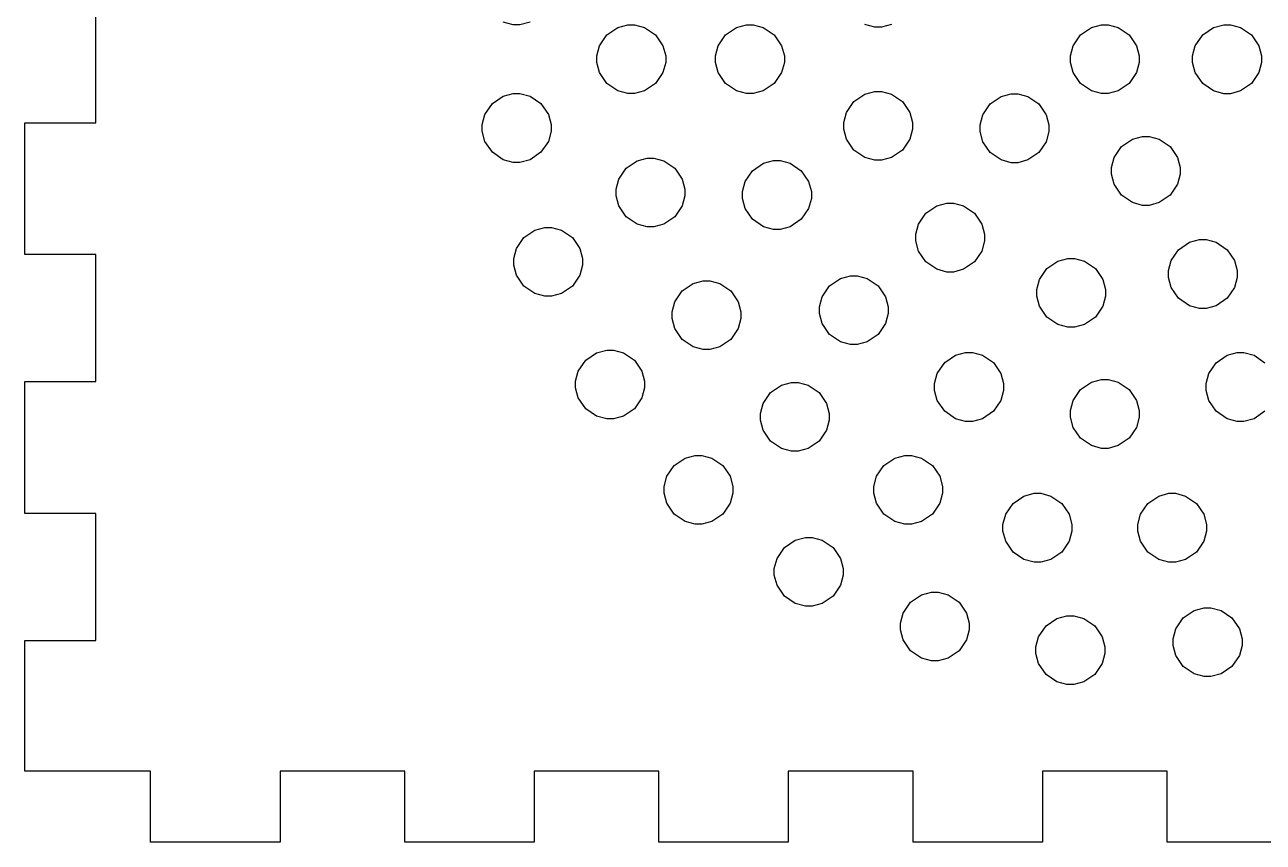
# Model space of a CAD drawing. Extents: x 0 to 185, y 0 to 229.
# Drawn here: x 94 to 146.2, y 69.1 to 103.5 of the extents above; entities that cross this region are included whole.
import ezdxf

# ---------------------------------------------------------------- set-up
doc = ezdxf.new("R2010")
doc.units = 0
doc.layers.get('0').update_dxf_attribs({"linetype": 'CONTINUOUS'})

msp = doc.modelspace()

# ---------------------------------------------------------------- linework, layer by layer
at = {"color": 1}
for p, q in [((97.0499, 99.3733), (97.0499, 104.728)), ((114.631, 103.496), (114.208, 103.61)), ((114.773, 103.496), (114.631, 103.496)), ((114.913, 103.496), (114.773, 103.496)), ((115.336, 103.61), (114.913, 103.496)), ((118.575, 103.076), (119.035, 103.387)), ((119.035, 103.387), (119.458, 103.5)), ((119.458, 103.5), (119.6, 103.5)), ((119.6, 103.5), (119.741, 103.5)), ((119.741, 103.5), (120.164, 103.387)), ((120.164, 103.387), (120.624, 103.076)), ((123.574, 103.076), (124.035, 103.387)), ((124.035, 103.387), (124.458, 103.5)), ((124.458, 103.5), (124.599, 103.5)), ((124.599, 103.5), (124.74, 103.5)), ((124.74, 103.5), (125.163, 103.387)), ((125.163, 103.387), (125.625, 103.076)), ((129.862, 103.402), (129.439, 103.517)), ((130.004, 103.402), (129.862, 103.402)), ((130.145, 103.402), (130.004, 103.402)), ((130.568, 103.517), (130.145, 103.402)), ((138.525, 103.076), (138.985, 103.387)), ((138.985, 103.387), (139.408, 103.5)), ((139.408, 103.5), (139.55, 103.5)), ((139.55, 103.5), (139.69, 103.5)), ((139.69, 103.5), (140.113, 103.387)), ((140.113, 103.387), (140.574, 103.076)), ((143.676, 103.076), (144.136, 103.387)), ((143.676, 103.076), (144.136, 103.387)), ((144.136, 103.387), (144.56, 103.5)), ((144.136, 103.387), (144.56, 103.5)), ((144.56, 103.5), (144.702, 103.5)), ((144.56, 103.5), (144.702, 103.5)), ((144.702, 103.5), (144.843, 103.5)), ((144.702, 103.5), (144.843, 103.5)), ((144.843, 103.5), (145.266, 103.387)), ((144.843, 103.5), (145.266, 103.387)), ((145.266, 103.387), (145.726, 103.076)), ((145.266, 103.387), (145.726, 103.076)), ((118.263, 102.616), (118.575, 103.076)), ((120.624, 103.076), (120.935, 102.616)), ((123.263, 102.616), (123.574, 103.076)), ((125.625, 103.076), (125.936, 102.616)), ((138.213, 102.616), (138.525, 103.076)), ((140.574, 103.076), (140.885, 102.616)), ((143.364, 102.616), (143.676, 103.076)), ((143.364, 102.616), (143.676, 103.076)), ((145.726, 103.076), (146.038, 102.616)), ((145.726, 103.076), (146.038, 102.616)), ((118.15, 102.193), (118.263, 102.616)), ((120.935, 102.616), (121.05, 102.193)), ((123.15, 102.193), (123.263, 102.616)), ((125.936, 102.616), (126.051, 102.193)), ((138.1, 102.193), (138.213, 102.616)), ((140.885, 102.616), (141, 102.193)), ((143.251, 102.193), (143.364, 102.616)), ((143.251, 102.193), (143.364, 102.616)), ((146.038, 102.616), (146.152, 102.193)), ((146.038, 102.616), (146.152, 102.193)), ((118.15, 102.051), (118.15, 102.193)), ((118.15, 101.91), (118.15, 102.051)), ((118.263, 101.487), (118.15, 101.91)), ((121.05, 101.91), (120.935, 101.487)), ((121.05, 102.193), (121.05, 102.051)), ((121.05, 102.051), (121.05, 101.91)), ((123.15, 102.051), (123.15, 102.193)), ((123.15, 101.91), (123.15, 102.051)), ((123.263, 101.487), (123.15, 101.91)), ((126.051, 101.91), (125.936, 101.487)), ((126.051, 102.193), (126.051, 102.051)), ((126.051, 102.051), (126.051, 101.91)), ((138.1, 102.051), (138.1, 102.193)), ((138.1, 101.91), (138.1, 102.051)), ((138.213, 101.487), (138.1, 101.91)), ((141, 101.91), (140.885, 101.487)), ((141, 102.193), (141, 102.051)), ((141, 102.051), (141, 101.91)), ((143.251, 102.051), (143.251, 102.193)), ((143.251, 102.051), (143.251, 102.193)), ((143.251, 101.91), (143.251, 102.051)), ((143.251, 101.91), (143.251, 102.051)), ((143.364, 101.486), (143.251, 101.91)), ((143.364, 101.486), (143.251, 101.91)), ((146.152, 101.91), (146.038, 101.486)), ((146.152, 101.91), (146.038, 101.486)), ((146.152, 102.193), (146.152, 102.051)), ((146.152, 102.193), (146.152, 102.051)), ((146.152, 102.051), (146.152, 101.91)), ((146.152, 102.051), (146.152, 101.91)), ((118.575, 101.027), (118.263, 101.487)), ((120.935, 101.487), (120.624, 101.027)), ((123.574, 101.027), (123.263, 101.487)), ((125.936, 101.487), (125.625, 101.027)), ((138.525, 101.027), (138.213, 101.487)), ((140.885, 101.487), (140.574, 101.027)), ((143.676, 101.025), (143.364, 101.486)), ((143.676, 101.025), (143.364, 101.486)), ((146.038, 101.486), (145.726, 101.025)), ((146.038, 101.486), (145.726, 101.025)), ((119.035, 100.715), (118.575, 101.027)), ((119.458, 100.601), (119.035, 100.715)), ((120.164, 100.715), (119.741, 100.601)), ((120.624, 101.027), (120.164, 100.715)), ((124.035, 100.715), (123.574, 101.027)), ((124.458, 100.601), (124.035, 100.715)), ((125.163, 100.715), (124.74, 100.601)), ((125.625, 101.027), (125.163, 100.715)), ((138.985, 100.715), (138.525, 101.027)), ((139.408, 100.601), (138.985, 100.715)), ((140.113, 100.715), (139.69, 100.601)), ((140.574, 101.027), (140.113, 100.715)), ((144.136, 100.714), (143.676, 101.025)), ((144.136, 100.714), (143.676, 101.025)), ((144.56, 100.6), (144.136, 100.714)), ((144.56, 100.6), (144.136, 100.714)), ((145.266, 100.714), (144.843, 100.6)), ((145.266, 100.714), (144.843, 100.6)), ((145.726, 101.025), (145.266, 100.714)), ((145.726, 101.025), (145.266, 100.714)), ((113.436, 99.719), (113.748, 100.179)), ((113.748, 100.179), (114.208, 100.491)), ((114.208, 100.491), (114.631, 100.604)), ((114.631, 100.604), (114.773, 100.604)), ((114.773, 100.604), (114.913, 100.604)), ((114.913, 100.604), (115.336, 100.491)), ((115.336, 100.491), (115.796, 100.179)), ((115.796, 100.179), (116.108, 99.719)), ((119.6, 100.601), (119.458, 100.601)), ((119.741, 100.601), (119.6, 100.601)), ((124.599, 100.601), (124.458, 100.601)), ((124.74, 100.601), (124.599, 100.601)), ((128.666, 99.8114), (128.977, 100.271)), ((128.977, 100.271), (129.438, 100.583)), ((129.438, 100.583), (129.861, 100.696)), ((129.861, 100.696), (130.003, 100.696)), ((130.003, 100.696), (130.143, 100.696)), ((130.143, 100.696), (130.568, 100.583)), ((130.568, 100.583), (131.028, 100.271)), ((131.028, 100.271), (131.34, 99.8114)), ((134.723, 100.167), (135.183, 100.478)), ((135.183, 100.478), (135.606, 100.591)), ((135.606, 100.591), (135.748, 100.591)), ((135.748, 100.591), (135.888, 100.591)), ((135.888, 100.591), (136.312, 100.478)), ((136.312, 100.478), (136.772, 100.167)), ((139.55, 100.601), (139.408, 100.601)), ((139.69, 100.601), (139.55, 100.601)), ((144.702, 100.6), (144.56, 100.6)), ((144.702, 100.6), (144.56, 100.6)), ((144.843, 100.6), (144.702, 100.6)), ((144.843, 100.6), (144.702, 100.6)), ((113.323, 99.296), (113.436, 99.719)), ((116.108, 99.719), (116.222, 99.296)), ((128.553, 99.3881), (128.666, 99.8114)), ((131.34, 99.8114), (131.454, 99.3881)), ((134.298, 99.2837), (134.411, 99.7066)), ((134.411, 99.7066), (134.723, 100.167)), ((136.772, 100.167), (137.083, 99.7066)), ((137.083, 99.7066), (137.197, 99.2837)), ((94.0498, 93.8181), (94.0498, 99.3733)), ((94.0498, 99.3733), (97.0499, 99.3733)), ((113.323, 99.1538), (113.323, 99.296)), ((113.323, 99.0134), (113.323, 99.1538)), ((116.222, 99.296), (116.222, 99.1538)), ((116.222, 99.1538), (116.222, 99.0134)), ((128.553, 99.2463), (128.553, 99.3881)), ((128.553, 99.1059), (128.553, 99.2463)), ((131.454, 99.3881), (131.454, 99.2463)), ((131.454, 99.2463), (131.454, 99.1059)), ((134.298, 99.1415), (134.298, 99.2837)), ((134.298, 99.0011), (134.298, 99.1415)), ((137.197, 99.2837), (137.197, 99.1415)), ((137.197, 99.1415), (137.197, 99.0011)), ((113.436, 98.5905), (113.323, 99.0134)), ((116.222, 99.0134), (116.108, 98.5905)), ((128.666, 98.6825), (128.553, 99.1059)), ((128.977, 98.2225), (128.666, 98.6825)), ((131.34, 98.6825), (131.028, 98.2225)), ((131.454, 99.1059), (131.34, 98.6825)), ((134.411, 98.5767), (134.298, 99.0011)), ((137.197, 99.0011), (137.083, 98.5767)), ((140.255, 98.37), (140.716, 98.6815)), ((140.716, 98.6815), (141.139, 98.7944)), ((141.139, 98.7944), (141.28, 98.7944)), ((141.28, 98.7944), (141.421, 98.7944)), ((141.421, 98.7944), (141.844, 98.6815)), ((141.844, 98.6815), (142.305, 98.37)), ((113.748, 98.1301), (113.436, 98.5905)), ((114.208, 97.8186), (113.748, 98.1301)), ((115.796, 98.1301), (115.336, 97.8186)), ((116.108, 98.5905), (115.796, 98.1301)), ((129.438, 97.911), (128.977, 98.2225)), ((131.028, 98.2225), (130.568, 97.911)), ((134.723, 98.1163), (134.411, 98.5767)), ((135.183, 97.8048), (134.723, 98.1163)), ((136.772, 98.1163), (136.312, 97.8048)), ((137.083, 98.5767), (136.772, 98.1163)), ((139.944, 97.9082), (140.255, 98.37)), ((142.305, 98.37), (142.616, 97.9082)), ((114.631, 97.7043), (114.208, 97.8186)), ((114.773, 97.7043), (114.631, 97.7043)), ((114.913, 97.7043), (114.773, 97.7043)), ((115.336, 97.8186), (114.913, 97.7043)), ((119.386, 97.4563), (119.847, 97.7678)), ((119.847, 97.7678), (120.27, 97.8807)), ((120.27, 97.8807), (120.412, 97.8807)), ((120.412, 97.8807), (120.552, 97.8807)), ((120.552, 97.8807), (120.975, 97.7678)), ((120.975, 97.7678), (121.436, 97.4563)), ((124.713, 97.3543), (125.173, 97.6658)), ((125.173, 97.6658), (125.596, 97.7787)), ((125.596, 97.7787), (125.738, 97.7787)), ((125.738, 97.7787), (125.878, 97.7787)), ((125.878, 97.7787), (126.301, 97.6658)), ((126.301, 97.6658), (126.763, 97.3543)), ((129.861, 97.7967), (129.438, 97.911)), ((130.003, 97.7967), (129.861, 97.7967)), ((130.143, 97.7967), (130.003, 97.7967)), ((130.568, 97.911), (130.143, 97.7967)), ((135.606, 97.6905), (135.183, 97.8048)), ((135.748, 97.6905), (135.606, 97.6905)), ((135.888, 97.6905), (135.748, 97.6905)), ((136.312, 97.8048), (135.888, 97.6905)), ((139.831, 97.4852), (139.944, 97.9082)), ((142.616, 97.9082), (142.73, 97.4852)), ((119.075, 96.9959), (119.386, 97.4563)), ((121.436, 97.4563), (121.747, 96.9959)), ((124.401, 96.8939), (124.713, 97.3543)), ((126.763, 97.3543), (127.074, 96.8939)), ((139.831, 97.3434), (139.831, 97.4852)), ((139.831, 97.2026), (139.831, 97.3434)), ((139.944, 96.7796), (139.831, 97.2026)), ((142.73, 97.2026), (142.616, 96.7796)), ((142.73, 97.4852), (142.73, 97.3434)), ((142.73, 97.3434), (142.73, 97.2026)), ((118.962, 96.5729), (119.075, 96.9959)), ((118.962, 96.4311), (118.962, 96.5729)), ((121.747, 96.9959), (121.861, 96.5729)), ((121.861, 96.5729), (121.861, 96.4311)), ((124.288, 96.471), (124.401, 96.8939)), ((127.074, 96.8939), (127.189, 96.471)), ((140.255, 96.3193), (139.944, 96.7796)), ((142.616, 96.7796), (142.305, 96.3193)), ((118.962, 96.2903), (118.962, 96.4311)), ((119.075, 95.8674), (118.962, 96.2903)), ((121.861, 96.2903), (121.747, 95.8674)), ((121.861, 96.4311), (121.861, 96.2903)), ((124.288, 96.3291), (124.288, 96.471)), ((124.288, 96.1884), (124.288, 96.3291)), ((124.401, 95.7654), (124.288, 96.1884)), ((127.189, 96.1884), (127.074, 95.7654)), ((127.189, 96.471), (127.189, 96.3291)), ((127.189, 96.3291), (127.189, 96.1884)), ((140.716, 96.0078), (140.255, 96.3193)), ((141.139, 95.8935), (140.716, 96.0078)), ((141.844, 96.0078), (141.421, 95.8935)), ((142.305, 96.3193), (141.844, 96.0078)), ((119.386, 95.407), (119.075, 95.8674)), ((121.747, 95.8674), (121.436, 95.407)), ((124.713, 95.305), (124.401, 95.7654)), ((127.074, 95.7654), (126.763, 95.305)), ((131.699, 95.0969), (132.011, 95.5573)), ((132.011, 95.5573), (132.471, 95.8688)), ((132.471, 95.8688), (132.895, 95.9817)), ((132.895, 95.9817), (133.037, 95.9817)), ((133.037, 95.9817), (133.178, 95.9817)), ((133.178, 95.9817), (133.601, 95.8688)), ((133.601, 95.8688), (134.061, 95.5573)), ((134.061, 95.5573), (134.372, 95.0969)), ((141.28, 95.8935), (141.139, 95.8935)), ((141.421, 95.8935), (141.28, 95.8935)), ((115.535, 94.8517), (115.958, 94.9646)), ((115.958, 94.9646), (116.1, 94.9646)), ((116.1, 94.9646), (116.24, 94.9646)), ((116.24, 94.9646), (116.663, 94.8517)), ((119.847, 95.0958), (119.386, 95.407)), ((120.27, 94.9812), (119.847, 95.0958)), ((120.412, 94.9812), (120.27, 94.9812)), ((120.552, 94.9812), (120.412, 94.9812)), ((120.975, 95.0958), (120.552, 94.9812)), ((121.436, 95.407), (120.975, 95.0958)), ((125.173, 94.9935), (124.713, 95.305)), ((125.596, 94.8792), (125.173, 94.9935)), ((126.301, 94.9935), (125.878, 94.8792)), ((126.763, 95.305), (126.301, 94.9935)), ((131.586, 94.6739), (131.699, 95.0969)), ((134.372, 95.0969), (134.487, 94.6739)), ((114.762, 94.0802), (115.073, 94.5402)), ((115.073, 94.5402), (115.535, 94.8517)), ((116.663, 94.8517), (117.124, 94.5402)), ((117.124, 94.5402), (117.435, 94.0802)), ((125.738, 94.8792), (125.596, 94.8792)), ((125.878, 94.8792), (125.738, 94.8792)), ((131.586, 94.5321), (131.586, 94.6739)), ((131.586, 94.3913), (131.586, 94.5321)), ((134.487, 94.6739), (134.487, 94.5321)), ((134.487, 94.5321), (134.487, 94.3913)), ((143.119, 94.3363), (143.542, 94.4492)), ((143.542, 94.4492), (143.684, 94.4492)), ((143.684, 94.4492), (143.824, 94.4492)), ((143.824, 94.4492), (144.248, 94.3363)), ((114.649, 93.6569), (114.762, 94.0802)), ((117.435, 94.0802), (117.549, 93.6569)), ((131.699, 93.9684), (131.586, 94.3913)), ((132.011, 93.5083), (131.699, 93.9684)), ((134.372, 93.9684), (134.061, 93.5083)), ((134.487, 94.3913), (134.372, 93.9684)), ((142.346, 93.5648), (142.657, 94.0248)), ((142.657, 94.0248), (143.119, 94.3363)), ((144.248, 94.3363), (144.708, 94.0248)), ((144.708, 94.0248), (145.019, 93.5648)), ((97.0499, 93.8181), (94.0498, 93.8181)), ((97.0499, 88.4647), (97.0499, 93.8181)), ((114.649, 93.515), (114.649, 93.6569)), ((114.649, 93.3746), (114.649, 93.515)), ((117.549, 93.6569), (117.549, 93.515)), ((117.549, 93.515), (117.549, 93.3746)), ((132.471, 93.1968), (132.011, 93.5083)), ((134.061, 93.5083), (133.601, 93.1968)), ((137.109, 93.2286), (137.57, 93.5397)), ((137.57, 93.5397), (137.993, 93.653)), ((137.993, 93.653), (138.135, 93.653)), ((138.135, 93.653), (138.275, 93.653)), ((138.275, 93.653), (138.698, 93.5397)), ((138.698, 93.5397), (139.158, 93.2286)), ((142.233, 93.1415), (142.346, 93.5648)), ((145.019, 93.5648), (145.133, 93.1415)), ((114.762, 92.9513), (114.649, 93.3746)), ((115.073, 92.4913), (114.762, 92.9513)), ((117.435, 92.9513), (117.124, 92.4913)), ((117.549, 93.3746), (117.435, 92.9513)), ((128.414, 92.8151), (128.837, 92.928)), ((128.837, 92.928), (128.979, 92.928)), ((128.979, 92.928), (129.119, 92.928)), ((129.119, 92.928), (129.542, 92.8151)), ((132.895, 93.0822), (132.471, 93.1968)), ((133.037, 93.0822), (132.895, 93.0822)), ((133.178, 93.0822), (133.037, 93.0822)), ((133.601, 93.1968), (133.178, 93.0822)), ((136.798, 92.7668), (137.109, 93.2286)), ((139.158, 93.2286), (139.47, 92.7668)), ((142.233, 92.9996), (142.233, 93.1415)), ((142.233, 92.8592), (142.233, 92.9996)), ((145.133, 93.1415), (145.133, 92.9996)), ((145.133, 92.9996), (145.133, 92.8592)), ((115.535, 92.1798), (115.073, 92.4913)), ((117.124, 92.4913), (116.663, 92.1798)), ((121.745, 92.2927), (122.206, 92.6042)), ((122.206, 92.6042), (122.629, 92.7171)), ((122.629, 92.7171), (122.771, 92.7171)), ((122.771, 92.7171), (122.911, 92.7171)), ((122.911, 92.7171), (123.336, 92.6042)), ((123.336, 92.6042), (123.796, 92.2927)), ((127.642, 92.0433), (127.954, 92.5036)), ((127.954, 92.5036), (128.414, 92.8151)), ((129.542, 92.8151), (130.004, 92.5036)), ((130.004, 92.5036), (130.315, 92.0433)), ((136.685, 92.3438), (136.798, 92.7668)), ((139.47, 92.7668), (139.584, 92.3438)), ((142.346, 92.4359), (142.233, 92.8592)), ((142.657, 91.9759), (142.346, 92.4359)), ((145.019, 92.4359), (144.708, 91.9759)), ((145.133, 92.8592), (145.019, 92.4359)), ((115.958, 92.0655), (115.535, 92.1798)), ((116.1, 92.0655), (115.958, 92.0655)), ((116.24, 92.0655), (116.1, 92.0655)), ((116.663, 92.1798), (116.24, 92.0655)), ((121.321, 91.4093), (121.434, 91.8326)), ((121.434, 91.8326), (121.745, 92.2927)), ((123.796, 92.2927), (124.108, 91.8326)), ((124.108, 91.8326), (124.222, 91.4093)), ((127.529, 91.6203), (127.642, 92.0433)), ((130.315, 92.0433), (130.43, 91.6203)), ((136.685, 92.2017), (136.685, 92.3438)), ((136.685, 92.0612), (136.685, 92.2017)), ((136.798, 91.6383), (136.685, 92.0612)), ((139.584, 92.0612), (139.47, 91.6383)), ((139.584, 92.3438), (139.584, 92.2017)), ((139.584, 92.2017), (139.584, 92.0612)), ((143.119, 91.6644), (142.657, 91.9759)), ((144.708, 91.9759), (144.248, 91.6644)), ((121.321, 91.2675), (121.321, 91.4093)), ((124.222, 91.4093), (124.222, 91.2675)), ((127.529, 91.4784), (127.529, 91.6203)), ((127.529, 91.3377), (127.529, 91.4784)), ((127.642, 90.9147), (127.529, 91.3377)), ((130.43, 91.3377), (130.315, 90.9147)), ((130.43, 91.6203), (130.43, 91.4784)), ((130.43, 91.4784), (130.43, 91.3377)), ((137.109, 91.1779), (136.798, 91.6383)), ((139.47, 91.6383), (139.158, 91.1779)), ((143.542, 91.5501), (143.119, 91.6644)), ((143.684, 91.5501), (143.542, 91.5501)), ((143.824, 91.5501), (143.684, 91.5501)), ((144.248, 91.6644), (143.824, 91.5501)), ((121.321, 91.1271), (121.321, 91.2675)), ((121.434, 90.7038), (121.321, 91.1271)), ((124.222, 91.1271), (124.108, 90.7038)), ((124.222, 91.2675), (124.222, 91.1271)), ((127.954, 90.4543), (127.642, 90.9147)), ((130.315, 90.9147), (130.004, 90.4543)), ((137.57, 90.8664), (137.109, 91.1779)), ((137.993, 90.7521), (137.57, 90.8664)), ((138.698, 90.8664), (138.275, 90.7521)), ((139.158, 91.1779), (138.698, 90.8664)), ((121.745, 90.2437), (121.434, 90.7038)), ((124.108, 90.7038), (123.796, 90.2437)), ((128.414, 90.1428), (127.954, 90.4543)), ((130.004, 90.4543), (129.542, 90.1428)), ((138.135, 90.7521), (137.993, 90.7521)), ((138.275, 90.7521), (138.135, 90.7521)), ((118.141, 89.6786), (118.565, 89.7915)), ((118.565, 89.7915), (118.707, 89.7915)), ((118.707, 89.7915), (118.848, 89.7915)), ((118.848, 89.7915), (119.271, 89.6786)), ((122.206, 89.9322), (121.745, 90.2437)), ((122.629, 89.8179), (122.206, 89.9322)), ((122.771, 89.8179), (122.629, 89.8179)), ((122.911, 89.8179), (122.771, 89.8179)), ((123.336, 89.9322), (122.911, 89.8179)), ((123.796, 90.2437), (123.336, 89.9322)), ((128.837, 90.0285), (128.414, 90.1428)), ((128.979, 90.0285), (128.837, 90.0285)), ((129.119, 90.0285), (128.979, 90.0285)), ((129.542, 90.1428), (129.119, 90.0285)), ((117.369, 88.9071), (117.68, 89.3671)), ((117.68, 89.3671), (118.141, 89.6786)), ((119.271, 89.6786), (119.731, 89.3671)), ((119.731, 89.3671), (120.042, 88.9071)), ((132.493, 88.8037), (132.804, 89.2637)), ((132.804, 89.2637), (133.265, 89.5752)), ((133.265, 89.5752), (133.688, 89.6881)), ((133.688, 89.6881), (133.829, 89.6881)), ((133.829, 89.6881), (133.97, 89.6881)), ((133.97, 89.6881), (134.393, 89.5752)), ((134.393, 89.5752), (134.855, 89.2637)), ((134.855, 89.2637), (135.166, 88.8037)), ((143.936, 88.8023), (144.248, 89.2623)), ((144.248, 89.2623), (144.708, 89.5738)), ((144.708, 89.5738), (145.131, 89.6867)), ((145.131, 89.6867), (145.273, 89.6867)), ((145.273, 89.6867), (145.413, 89.6867)), ((145.413, 89.6867), (145.837, 89.5738)), ((145.837, 89.5738), (146.297, 89.2623)), ((117.256, 88.4837), (117.369, 88.9071)), ((120.042, 88.9071), (120.157, 88.4837)), ((132.38, 88.3789), (132.493, 88.8037)), ((135.166, 88.8037), (135.281, 88.3789)), ((143.823, 88.3789), (143.936, 88.8023)), ((94.0498, 82.9098), (94.0498, 88.4647)), ((94.0498, 88.4647), (97.0499, 88.4647)), ((117.256, 88.3419), (117.256, 88.4837)), ((117.256, 88.2015), (117.256, 88.3419)), ((117.369, 87.7782), (117.256, 88.2015)), ((120.157, 88.2015), (120.042, 87.7782)), ((120.157, 88.4837), (120.157, 88.3419)), ((120.157, 88.3419), (120.157, 88.2015)), ((125.464, 88.0029), (125.924, 88.3144)), ((125.924, 88.3144), (126.347, 88.4273)), ((126.347, 88.4273), (126.489, 88.4273)), ((126.489, 88.4273), (126.629, 88.4273)), ((126.629, 88.4273), (127.054, 88.3144)), ((127.054, 88.3144), (127.514, 88.0029)), ((132.38, 88.2371), (132.38, 88.3789)), ((132.38, 88.0967), (132.38, 88.2371)), ((135.281, 88.3789), (135.281, 88.2371)), ((135.281, 88.2371), (135.281, 88.0967)), ((138.526, 88.1257), (138.986, 88.4372)), ((138.986, 88.4372), (139.409, 88.55)), ((139.409, 88.55), (139.551, 88.55)), ((139.551, 88.55), (139.692, 88.55)), ((139.692, 88.55), (140.115, 88.4372)), ((140.115, 88.4372), (140.576, 88.1257)), ((143.823, 88.2371), (143.823, 88.3789)), ((143.823, 88.0967), (143.823, 88.2371)), ((117.68, 87.3181), (117.369, 87.7782)), ((120.042, 87.7782), (119.731, 87.3181)), ((125.152, 87.5425), (125.464, 88.0029)), ((127.514, 88.0029), (127.825, 87.5425)), ((132.493, 87.6734), (132.38, 88.0967)), ((132.804, 87.2134), (132.493, 87.6734)), ((135.166, 87.6734), (134.855, 87.2134)), ((135.281, 88.0967), (135.166, 87.6734)), ((138.102, 87.2423), (138.214, 87.6653)), ((138.214, 87.6653), (138.526, 88.1257)), ((140.576, 88.1257), (140.888, 87.6653)), ((140.888, 87.6653), (141.002, 87.2423)), ((143.936, 87.6734), (143.823, 88.0967)), ((144.248, 87.2134), (143.936, 87.6734)), ((118.141, 87.0066), (117.68, 87.3181)), ((119.731, 87.3181), (119.271, 87.0066)), ((125.039, 87.1195), (125.152, 87.5425)), ((127.825, 87.5425), (127.94, 87.1195)), ((133.265, 86.9019), (132.804, 87.2134)), ((134.855, 87.2134), (134.393, 86.9019)), ((138.102, 87.1001), (138.102, 87.2423)), ((141.002, 87.2423), (141.002, 87.1001)), ((144.708, 86.9019), (144.248, 87.2134)), ((146.297, 87.2134), (145.837, 86.9019)), ((118.565, 86.8923), (118.141, 87.0066)), ((118.707, 86.8923), (118.565, 86.8923)), ((118.848, 86.8923), (118.707, 86.8923)), ((119.271, 87.0066), (118.848, 86.8923)), ((125.039, 86.9777), (125.039, 87.1195)), ((125.039, 86.837), (125.039, 86.9777)), ((125.152, 86.414), (125.039, 86.837)), ((127.94, 86.837), (127.825, 86.414)), ((127.94, 87.1195), (127.94, 86.9777)), ((127.94, 86.9777), (127.94, 86.837)), ((133.688, 86.7876), (133.265, 86.9019)), ((133.829, 86.7876), (133.688, 86.7876)), ((133.97, 86.7876), (133.829, 86.7876)), ((134.393, 86.9019), (133.97, 86.7876)), ((138.102, 86.9597), (138.102, 87.1001)), ((138.214, 86.5367), (138.102, 86.9597)), ((141.002, 86.9597), (140.888, 86.5367)), ((141.002, 87.1001), (141.002, 86.9597)), ((145.131, 86.7876), (144.708, 86.9019)), ((145.273, 86.7876), (145.131, 86.7876)), ((145.413, 86.7876), (145.273, 86.7876)), ((145.837, 86.9019), (145.413, 86.7876)), ((125.464, 85.9536), (125.152, 86.414)), ((127.825, 86.414), (127.514, 85.9536)), ((138.526, 86.0764), (138.214, 86.5367)), ((140.888, 86.5367), (140.576, 86.0764)), ((125.924, 85.6425), (125.464, 85.9536)), ((126.347, 85.5278), (125.924, 85.6425)), ((127.054, 85.6425), (126.629, 85.5278)), ((127.514, 85.9536), (127.054, 85.6425)), ((138.986, 85.7649), (138.526, 86.0764)), ((139.409, 85.6506), (138.986, 85.7649)), ((139.551, 85.6506), (139.409, 85.6506)), ((139.692, 85.6506), (139.551, 85.6506)), ((140.115, 85.7649), (139.692, 85.6506)), ((140.576, 86.0764), (140.115, 85.7649)), ((121.408, 84.9327), (121.868, 85.2442)), ((121.868, 85.2442), (122.291, 85.3571)), ((122.291, 85.3571), (122.433, 85.3571)), ((122.433, 85.3571), (122.574, 85.3571)), ((122.574, 85.3571), (122.997, 85.2442)), ((122.997, 85.2442), (123.457, 84.9327)), ((126.489, 85.5278), (126.347, 85.5278)), ((126.629, 85.5278), (126.489, 85.5278)), ((130.238, 84.9327), (130.699, 85.2442)), ((130.699, 85.2442), (131.123, 85.3571)), ((131.123, 85.3571), (131.265, 85.3571)), ((131.265, 85.3571), (131.405, 85.3571)), ((131.405, 85.3571), (131.829, 85.2442)), ((131.829, 85.2442), (132.289, 84.9327)), ((121.097, 84.4723), (121.408, 84.9327)), ((123.457, 84.9327), (123.769, 84.4723)), ((129.927, 84.4723), (130.238, 84.9327)), ((132.289, 84.9327), (132.6, 84.4723)), ((120.983, 84.0493), (121.097, 84.4723)), ((120.983, 83.9075), (120.983, 84.0493)), ((123.769, 84.4723), (123.883, 84.0493)), ((123.883, 84.0493), (123.883, 83.9075)), ((129.814, 84.0493), (129.927, 84.4723)), ((129.814, 83.9075), (129.814, 84.0493)), ((132.6, 84.4723), (132.715, 84.0493)), ((132.715, 84.0493), (132.715, 83.9075)), ((120.983, 83.7667), (120.983, 83.9075)), ((121.097, 83.3438), (120.983, 83.7667)), ((123.883, 83.7667), (123.769, 83.3438)), ((123.883, 83.9075), (123.883, 83.7667)), ((129.814, 83.7667), (129.814, 83.9075)), ((129.927, 83.3438), (129.814, 83.7667)), ((132.715, 83.7667), (132.6, 83.3438)), ((132.715, 83.9075), (132.715, 83.7667)), ((135.686, 83.3314), (136.146, 83.6429)), ((136.146, 83.6429), (136.569, 83.7558)), ((136.569, 83.7558), (136.711, 83.7558)), ((136.711, 83.7558), (136.852, 83.7558)), ((136.852, 83.7558), (137.275, 83.6429)), ((137.275, 83.6429), (137.735, 83.3314)), ((141.363, 83.3314), (141.824, 83.6429)), ((141.824, 83.6429), (142.247, 83.7558)), ((142.247, 83.7558), (142.389, 83.7558)), ((142.389, 83.7558), (142.529, 83.7558)), ((142.529, 83.7558), (142.952, 83.6429)), ((142.952, 83.6429), (143.412, 83.3314)), ((121.408, 82.8834), (121.097, 83.3438)), ((123.769, 83.3438), (123.457, 82.8834)), ((130.238, 82.8834), (129.927, 83.3438)), ((132.6, 83.3438), (132.289, 82.8834)), ((135.374, 82.871), (135.686, 83.3314)), ((137.735, 83.3314), (138.047, 82.871)), ((141.052, 82.871), (141.363, 83.3314)), ((143.412, 83.3314), (143.724, 82.871)), ((97.0499, 82.9098), (94.0498, 82.9098)), ((97.0499, 77.5547), (97.0499, 82.9098)), ((121.868, 82.5722), (121.408, 82.8834)), ((122.291, 82.4576), (121.868, 82.5722)), ((122.433, 82.4576), (122.291, 82.4576)), ((122.574, 82.4576), (122.433, 82.4576)), ((122.997, 82.5722), (122.574, 82.4576)), ((123.457, 82.8834), (122.997, 82.5722)), ((130.699, 82.5722), (130.238, 82.8834)), ((131.123, 82.4576), (130.699, 82.5722)), ((131.265, 82.4576), (131.123, 82.4576)), ((131.405, 82.4576), (131.265, 82.4576)), ((131.829, 82.5722), (131.405, 82.4576)), ((132.289, 82.8834), (131.829, 82.5722)), ((135.261, 82.448), (135.374, 82.871)), ((135.261, 82.3062), (135.261, 82.448)), ((138.047, 82.871), (138.161, 82.448)), ((138.161, 82.448), (138.161, 82.3062)), ((140.939, 82.448), (141.052, 82.871)), ((140.939, 82.3062), (140.939, 82.448)), ((143.724, 82.871), (143.838, 82.448)), ((143.838, 82.448), (143.838, 82.3062)), ((135.261, 82.1655), (135.261, 82.3062)), ((135.374, 81.7425), (135.261, 82.1655)), ((138.161, 82.1655), (138.047, 81.7425)), ((138.161, 82.3062), (138.161, 82.1655)), ((140.939, 82.1655), (140.939, 82.3062)), ((141.052, 81.7425), (140.939, 82.1655)), ((143.838, 82.1655), (143.724, 81.7425)), ((143.838, 82.3062), (143.838, 82.1655)), ((125.741, 81.0108), (126.052, 81.4709)), ((126.052, 81.4709), (126.512, 81.7824)), ((126.512, 81.7824), (126.935, 81.8956)), ((126.935, 81.8956), (127.077, 81.8956)), ((127.077, 81.8956), (127.218, 81.8956)), ((127.218, 81.8956), (127.641, 81.7824)), ((127.641, 81.7824), (128.101, 81.4709)), ((128.101, 81.4709), (128.413, 81.0108)), ((135.686, 81.2807), (135.374, 81.7425)), ((138.047, 81.7425), (137.735, 81.2807)), ((141.363, 81.2807), (141.052, 81.7425)), ((143.724, 81.7425), (143.412, 81.2807)), ((125.627, 80.5879), (125.741, 81.0108)), ((128.413, 81.0108), (128.527, 80.5879)), ((136.146, 80.9696), (135.686, 81.2807)), ((136.569, 80.8549), (136.146, 80.9696)), ((137.275, 80.9696), (136.852, 80.8549)), ((137.735, 81.2807), (137.275, 80.9696)), ((141.824, 80.9696), (141.363, 81.2807)), ((142.247, 80.8549), (141.824, 80.9696)), ((142.952, 80.9696), (142.529, 80.8549)), ((143.412, 81.2807), (142.952, 80.9696)), ((125.627, 80.4457), (125.627, 80.5879)), ((125.627, 80.3053), (125.627, 80.4457)), ((128.527, 80.5879), (128.527, 80.4457)), ((128.527, 80.4457), (128.527, 80.3053)), ((136.711, 80.8549), (136.569, 80.8549)), ((136.852, 80.8549), (136.711, 80.8549)), ((142.389, 80.8549), (142.247, 80.8549)), ((142.529, 80.8549), (142.389, 80.8549)), ((125.741, 79.8823), (125.627, 80.3053)), ((126.052, 79.4205), (125.741, 79.8823)), ((128.413, 79.8823), (128.101, 79.4205)), ((128.527, 80.3053), (128.413, 79.8823)), ((126.512, 79.109), (126.052, 79.4205)), ((128.101, 79.4205), (127.641, 79.109)), ((131.368, 79.1725), (131.829, 79.484)), ((131.829, 79.484), (132.252, 79.5969)), ((132.252, 79.5969), (132.394, 79.5969)), ((132.394, 79.5969), (132.534, 79.5969)), ((132.534, 79.5969), (132.957, 79.484)), ((132.957, 79.484), (133.417, 79.1725)), ((126.935, 78.9947), (126.512, 79.109)), ((127.077, 78.9947), (126.935, 78.9947)), ((127.218, 78.9947), (127.077, 78.9947)), ((127.641, 79.109), (127.218, 78.9947)), ((131.057, 78.7121), (131.368, 79.1725)), ((133.417, 79.1725), (133.729, 78.7121)), ((142.857, 78.5082), (143.317, 78.8197)), ((143.317, 78.8197), (143.74, 78.9326)), ((143.74, 78.9326), (143.882, 78.9326)), ((143.882, 78.9326), (144.023, 78.9326)), ((144.023, 78.9326), (144.446, 78.8197)), ((144.446, 78.8197), (144.906, 78.5082)), ((130.944, 78.2891), (131.057, 78.7121)), ((130.944, 78.1473), (130.944, 78.2891)), ((133.729, 78.7121), (133.843, 78.2891)), ((133.843, 78.2891), (133.843, 78.1473)), ((137.074, 78.1706), (137.534, 78.4821)), ((137.534, 78.4821), (137.957, 78.595)), ((137.957, 78.595), (138.099, 78.595)), ((138.099, 78.595), (138.239, 78.595)), ((138.239, 78.595), (138.664, 78.4821)), ((138.664, 78.4821), (139.124, 78.1706)), ((142.546, 78.0479), (142.857, 78.5082)), ((144.906, 78.5082), (145.218, 78.0479)), ((130.944, 78.0066), (130.944, 78.1473)), ((131.057, 77.5836), (130.944, 78.0066)), ((133.843, 78.0066), (133.729, 77.5836)), ((133.843, 78.1473), (133.843, 78.0066)), ((136.762, 77.7102), (137.074, 78.1706)), ((139.124, 78.1706), (139.435, 77.7102)), ((142.433, 77.6249), (142.546, 78.0479)), ((145.218, 78.0479), (145.332, 77.6249)), ((94.0498, 72.0506), (94.0498, 77.5547)), ((94.0498, 77.5547), (97.0499, 77.5547)), ((131.368, 77.1232), (131.057, 77.5836)), ((133.729, 77.5836), (133.417, 77.1232)), ((136.649, 77.2873), (136.762, 77.7102)), ((136.649, 77.1454), (136.649, 77.2873)), ((139.435, 77.7102), (139.55, 77.2873)), ((139.55, 77.2873), (139.55, 77.1454)), ((142.433, 77.4831), (142.433, 77.6249)), ((142.433, 77.3423), (142.433, 77.4831)), ((142.546, 76.9193), (142.433, 77.3423)), ((145.332, 77.3423), (145.218, 76.9193)), ((145.332, 77.6249), (145.332, 77.4831)), ((145.332, 77.4831), (145.332, 77.3423)), ((131.829, 76.8117), (131.368, 77.1232)), ((132.252, 76.6974), (131.829, 76.8117)), ((132.394, 76.6974), (132.252, 76.6974)), ((132.534, 76.6974), (132.394, 76.6974)), ((132.957, 76.8117), (132.534, 76.6974)), ((133.417, 77.1232), (132.957, 76.8117)), ((136.649, 77.0047), (136.649, 77.1454)), ((136.762, 76.5817), (136.649, 77.0047)), ((139.55, 77.0047), (139.435, 76.5817)), ((139.55, 77.1454), (139.55, 77.0047)), ((142.857, 76.4589), (142.546, 76.9193)), ((145.218, 76.9193), (144.906, 76.4589)), ((137.074, 76.1213), (136.762, 76.5817)), ((139.435, 76.5817), (139.124, 76.1213)), ((143.317, 76.1478), (142.857, 76.4589)), ((144.906, 76.4589), (144.446, 76.1478)), ((137.534, 75.8102), (137.074, 76.1213)), ((137.957, 75.6955), (137.534, 75.8102)), ((138.099, 75.6955), (137.957, 75.6955)), ((138.239, 75.6955), (138.099, 75.6955)), ((138.664, 75.8102), (138.239, 75.6955)), ((139.124, 76.1213), (138.664, 75.8102)), ((143.74, 76.0331), (143.317, 76.1478)), ((143.882, 76.0331), (143.74, 76.0331)), ((144.023, 76.0331), (143.882, 76.0331)), ((144.446, 76.1478), (144.023, 76.0331)), ((99.3525, 72.0506), (94.0498, 72.0506)), ((99.3525, 69.0506), (99.3525, 72.0506)), ((110.059, 72.0506), (104.805, 72.0506)), ((104.805, 72.0506), (104.805, 69.0506)), ((110.059, 69.0506), (110.059, 72.0506)), ((120.764, 72.0506), (115.511, 72.0506)), ((115.511, 72.0506), (115.511, 69.0506)), ((120.764, 69.0506), (120.764, 72.0506)), ((131.47, 72.0506), (126.217, 72.0506)), ((126.217, 72.0506), (126.217, 69.0506)), ((131.47, 69.0506), (131.47, 72.0506)), ((142.176, 72.0506), (136.923, 72.0506)), ((136.923, 72.0506), (136.923, 69.0506)), ((142.176, 69.0506), (142.176, 72.0506)), ((104.805, 69.0506), (99.3525, 69.0506)), ((115.511, 69.0506), (110.059, 69.0506)), ((126.217, 69.0506), (120.764, 69.0506)), ((136.923, 69.0506), (131.47, 69.0506)), ((147.629, 69.0506), (142.176, 69.0506))]:
    msp.add_line(p, q, dxfattribs=at)

doc.saveas('drawing.dxf')
